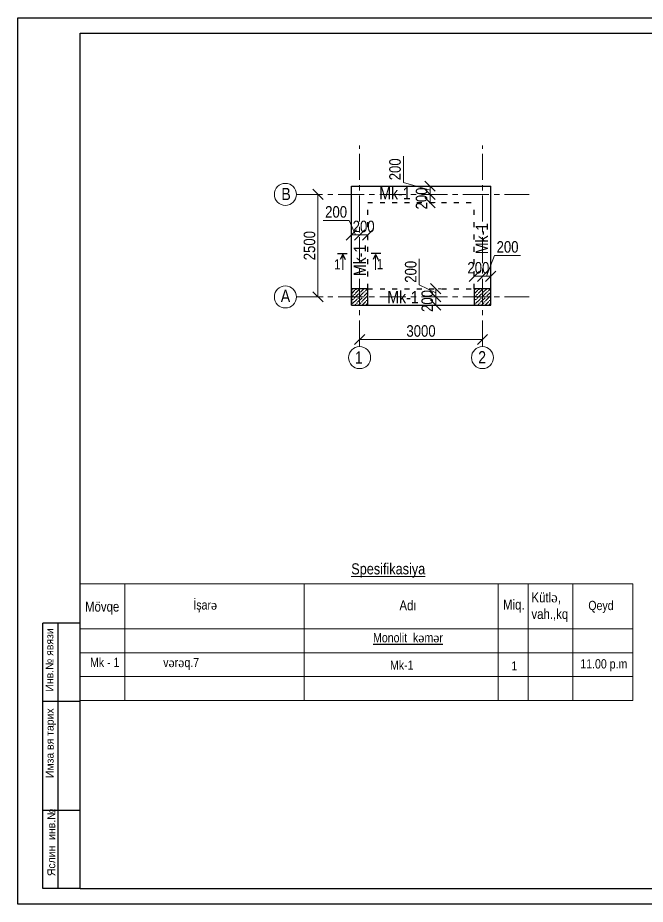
# Model space of a CAD drawing. Header units: millimetres. Extents: x 806395 to 2097197, y -233789 to 193681.
# Drawn here: x 2066580 to 2081895, y -201616 to -179986 of the extents above; entities that cross this region are included whole.
import ezdxf

# ---------------------------------------------------------------- set-up
doc = ezdxf.new("R2010")
doc.units = ezdxf.units.MM
doc.linetypes.add('ACAD_ISO03W100', pattern=[30, 12, -18])
doc.linetypes.add('осевая', pattern=[50.8, 31.75, -6.35, 6.35, -6.35])
for name, color, linetype in [('Annotation - Text', 7, 'Continuous'), ('divarlar', 7, 'Continuous'), ('kalonlar', 7, 'Continuous'), ('olculer', 7, 'Continuous')]:
    doc.layers.add(name, color=color, linetype=linetype)
doc.layers.add('cedvel  0.09', color=7, linetype='Continuous', lineweight=13)
doc.styles.add('CP_ATTR', font='A3TI(LA).TTF')
doc.styles.add('style6', font='ARIALN.TTF', dxfattribs={"height": 300})
doc.styles.add('yazitipi', font='ARIALN.TTF')
doc.dimstyles.new('sevda', dxfattribs={"dimscale": 100, "dimtxt": 2.8, "dimasz": 2.5, "dimexe": 1.25, "dimexo": 0.625, "dimtad": 1, "dimtxsty": 'yazitipi', "dimblk": 'OBLIQUE', "dimcen": 2.5, "dimclrd": 253, "dimclre": 253, "dimclrt": 256, "dimaunit": 1, "dimadec": 3, "dimazin": 0, "dimtfac": 1, "dimtmove": 1, "dimatfit": 3, "dimfxl": 1, "dimlwd": 9, "dimlwe": 9, "dimarcsym": 0})

# ---------------------------------------------------------------- blocks, each defined once
blk = doc.blocks.new('ntnntyht')
at = {"lineweight": 25}
for p, q in [((1961564, -20955), (2003567, -20955)), ((1963654, -41225), (1962400, -41225)), ((1963656, -43837), (1962402, -43837)), ((1963656, -47494), (1962402, -47494)), ((1963654, -50106), (1962400, -50106))]:
    blk.add_line(p, q, dxfattribs=at)
at = {"color": 1, "lineweight": 25}
for p, q in [((1961564, -50629), (1961564, -20955)), ((2003567, -50629), (1961564, -50629))]:
    blk.add_line(p, q, dxfattribs=at)
at = {"lineweight": 25, "ltscale": 15}
blk.add_line((2003045, -21477), (1963653, -21477), dxfattribs=at)
at = {"color": 1, "lineweight": 25, "ltscale": 15}
for q in [(1963654, -21476), (2003045, -50106)]:
    blk.add_line((1963654, -50106), q, dxfattribs=at)
at = {"lineweight": 25, "ltscale": 0.25}
for p, q in [((1962400, -50106), (1962400, -41225)), ((1962922, -50107), (1962922, -41225))]:
    blk.add_line(p, q, dxfattribs=at)
at = {"lineweight": 25, "char_height": 261.21, "width": 6227.25, "attachment_point": 1, "rotation": 90, "style": 'CP_ATTR'}
for s, insert in [('\\pt3143;Инв.№ явязи', (1962497, -43510)), ('\\pt3143;Имза вя тарих', (1962505, -46404)), ('\\pt3143;Яслин  инв.№', (1962558, -49687))]:
    blk.add_mtext(s, dxfattribs=dict(at, insert=insert))
blk = doc.blocks.new('_Oblique')
at = {"color": 0, "linetype": 'ByBlock', "lineweight": -2}
blk.add_line((-0.5, -0.5), (0.5, 0.5), dxfattribs=at)
blk = doc.blocks.new('*D17')
at = {"color": 253, "linetype": 'Continuous', "lineweight": 9, "transparency": 16777216}
for p, q in [((2077722, -186231), (2077722, -186168)), ((2077922, -186356), (2077922, -186418))]:
    blk.add_line(p, q, dxfattribs=at)
at = {"color": 253, "lineweight": 9, "transparency": 16777216}
blk.add_line((2077722, -186293), (2077922, -186293), dxfattribs=at)
at = {"layer": 'Defpoints', "color": 0, "transparency": 16777216}
for p in [(2077722, -186293), (2077922, -186293), (2077922, -186293)]:
    blk.add_point(p, dxfattribs=at)
at = {"color": 253, "lineweight": 9, "transparency": 16777216, "xscale": 250, "yscale": 250, "zscale": 250, "rotation": 180}
blk.add_blockref('_Oblique', (2077722, -186293), dxfattribs=at)
at = {"color": 253, "lineweight": 9, "transparency": 16777216, "xscale": 250, "yscale": 250, "zscale": 250}
blk.add_blockref('_Oblique', (2077922, -186293), dxfattribs=at)
at = {"transparency": 16777216, "insert": (2077822, -186088), "char_height": 280, "attachment_point": 5, "style": 'yazitipi'}
blk.add_mtext('200', dxfattribs=at)
blk = doc.blocks.new('*D18')
at = {"color": 253, "lineweight": 9, "transparency": 16777216}
for p, q in [((2076377, -186503), (2076377, -185868)), ((2076781, -186697), (2076377, -186503)), ((2076781, -186597), (2076781, -186797))]:
    blk.add_line(p, q, dxfattribs=at)
at = {"color": 253, "linetype": 'Continuous', "lineweight": 9, "transparency": 16777216}
for p, q in [((2076844, -186597), (2076906, -186597)), ((2076844, -186797), (2076906, -186797))]:
    blk.add_line(p, q, dxfattribs=at)
at = {"layer": 'Defpoints', "color": 0, "transparency": 16777216}
for p in [(2076781, -186597), (2076781, -186797), (2076781, -186797)]:
    blk.add_point(p, dxfattribs=at)
at = {"color": 253, "lineweight": 9, "transparency": 16777216, "xscale": 250, "yscale": 250, "zscale": 250}
for p, rotation in [((2076781, -186597), 90), ((2076781, -186797), 270)]:
    blk.add_blockref('_Oblique', p, dxfattribs=dict(at, rotation=rotation))
at = {"transparency": 16777216, "insert": (2076172, -186185), "char_height": 280, "attachment_point": 5, "rotation": 90, "style": 'yazitipi'}
blk.add_mtext('200', dxfattribs=at)
blk = doc.blocks.new('*D19')
at = {"color": 253, "lineweight": 9, "transparency": 16777216}
blk.add_line((2076781, -186797), (2076781, -186997), dxfattribs=at)
at = {"color": 253, "linetype": 'Continuous', "lineweight": 9, "transparency": 16777216}
for p, q in [((2076844, -186797), (2076906, -186797)), ((2076844, -186997), (2076906, -186997))]:
    blk.add_line(p, q, dxfattribs=at)
at = {"layer": 'Defpoints', "color": 0, "transparency": 16777216}
for p in [(2076781, -186797), (2076781, -186997), (2076781, -186997)]:
    blk.add_point(p, dxfattribs=at)
at = {"color": 253, "lineweight": 9, "transparency": 16777216, "xscale": 250, "yscale": 250, "zscale": 250}
for p, rotation in [((2076781, -186797), 90), ((2076781, -186997), 270)]:
    blk.add_blockref('_Oblique', p, dxfattribs=dict(at, rotation=rotation))
at = {"transparency": 16777216, "insert": (2076576, -186897), "char_height": 280, "attachment_point": 5, "rotation": 90, "style": 'yazitipi'}
blk.add_mtext('200', dxfattribs=at)
blk = doc.blocks.new('*D20')
at = {"color": 253, "lineweight": 9, "transparency": 16777216}
for p, q in [((2078022, -186293), (2078216, -185784)), ((2078216, -185784), (2078852, -185784)), ((2077922, -186293), (2078122, -186293))]:
    blk.add_line(p, q, dxfattribs=at)
at = {"color": 253, "linetype": 'Continuous', "lineweight": 9, "transparency": 16777216}
for p, q in [((2078122, -186231), (2078122, -186168)), ((2077922, -186356), (2077922, -186418))]:
    blk.add_line(p, q, dxfattribs=at)
at = {"layer": 'Defpoints', "color": 0, "transparency": 16777216}
for p in [(2077922, -186293), (2078122, -186293), (2078122, -186293)]:
    blk.add_point(p, dxfattribs=at)
at = {"color": 253, "lineweight": 9, "transparency": 16777216, "xscale": 250, "yscale": 250, "zscale": 250, "rotation": 180}
blk.add_blockref('_Oblique', (2077922, -186293), dxfattribs=at)
at = {"color": 253, "lineweight": 9, "transparency": 16777216, "xscale": 250, "yscale": 250, "zscale": 250}
blk.add_blockref('_Oblique', (2078122, -186293), dxfattribs=at)
at = {"transparency": 16777216, "insert": (2078534, -185579), "char_height": 280, "attachment_point": 5, "style": 'yazitipi'}
blk.add_mtext('200', dxfattribs=at)
blk = doc.blocks.new('*D21')
at = {"color": 253, "linetype": 'Continuous', "lineweight": 9, "transparency": 16777216}
for p, q in [((2074922, -185223), (2074922, -185161)), ((2075122, -185348), (2075122, -185411))]:
    blk.add_line(p, q, dxfattribs=at)
at = {"color": 253, "lineweight": 9, "transparency": 16777216}
blk.add_line((2074922, -185286), (2075122, -185286), dxfattribs=at)
at = {"layer": 'Defpoints', "color": 0, "transparency": 16777216}
for p in [(2074922, -185286), (2075122, -185286), (2075122, -185286)]:
    blk.add_point(p, dxfattribs=at)
at = {"color": 253, "lineweight": 9, "transparency": 16777216, "xscale": 250, "yscale": 250, "zscale": 250, "rotation": 180}
blk.add_blockref('_Oblique', (2074922, -185286), dxfattribs=at)
at = {"color": 253, "lineweight": 9, "transparency": 16777216, "xscale": 250, "yscale": 250, "zscale": 250}
blk.add_blockref('_Oblique', (2075122, -185286), dxfattribs=at)
at = {"transparency": 16777216, "insert": (2075022, -185080), "char_height": 280, "attachment_point": 5, "style": 'yazitipi'}
blk.add_mtext('200', dxfattribs=at)
blk = doc.blocks.new('*D22')
at = {"color": 253, "lineweight": 9, "transparency": 16777216}
for p, q in [((2074668, -184930), (2074032, -184930)), ((2074822, -185286), (2074668, -184930)), ((2074922, -185286), (2074722, -185286))]:
    blk.add_line(p, q, dxfattribs=at)
at = {"color": 253, "linetype": 'Continuous', "lineweight": 9, "transparency": 16777216}
for p, q in [((2074722, -185223), (2074722, -185161)), ((2074922, -185223), (2074922, -185161))]:
    blk.add_line(p, q, dxfattribs=at)
at = {"layer": 'Defpoints', "color": 0, "transparency": 16777216}
for p in [(2074722, -185286), (2074722, -185286), (2074922, -185286)]:
    blk.add_point(p, dxfattribs=at)
at = {"color": 253, "lineweight": 9, "transparency": 16777216, "xscale": 250, "yscale": 250, "zscale": 250, "rotation": 180}
blk.add_blockref('_Oblique', (2074722, -185286), dxfattribs=at)
at = {"color": 253, "lineweight": 9, "transparency": 16777216, "xscale": 250, "yscale": 250, "zscale": 250}
blk.add_blockref('_Oblique', (2074922, -185286), dxfattribs=at)
at = {"transparency": 16777216, "insert": (2074350, -184725), "char_height": 280, "attachment_point": 5, "style": 'yazitipi'}
blk.add_mtext('200', dxfattribs=at)
blk = doc.blocks.new('*D23')
at = {"color": 253, "lineweight": 9, "transparency": 16777216}
blk.add_line((2076642, -184497), (2076642, -184297), dxfattribs=at)
at = {"color": 253, "linetype": 'Continuous', "lineweight": 9, "transparency": 16777216}
for p, q in [((2076705, -184297), (2076767, -184297)), ((2076705, -184497), (2076767, -184497))]:
    blk.add_line(p, q, dxfattribs=at)
at = {"layer": 'Defpoints', "color": 0, "transparency": 16777216}
for p in [(2076642, -184297), (2076642, -184297), (2076642, -184497)]:
    blk.add_point(p, dxfattribs=at)
at = {"color": 253, "lineweight": 9, "transparency": 16777216, "xscale": 250, "yscale": 250, "zscale": 250}
for p, rotation in [((2076642, -184297), 90), ((2076642, -184497), 270)]:
    blk.add_blockref('_Oblique', p, dxfattribs=dict(at, rotation=rotation))
at = {"transparency": 16777216, "insert": (2076437, -184397), "char_height": 280, "attachment_point": 5, "rotation": 90, "style": 'yazitipi'}
blk.add_mtext('200', dxfattribs=at)
blk = doc.blocks.new('*D24')
at = {"color": 253, "lineweight": 9, "transparency": 16777216}
for p, q in [((2075995, -184003), (2075995, -183368)), ((2076642, -184197), (2075995, -184003)), ((2076642, -184297), (2076642, -184097))]:
    blk.add_line(p, q, dxfattribs=at)
at = {"color": 253, "linetype": 'Continuous', "lineweight": 9, "transparency": 16777216}
for p, q in [((2077580, -184097), (2076517, -184097)), ((2076705, -184297), (2076767, -184297))]:
    blk.add_line(p, q, dxfattribs=at)
at = {"layer": 'Defpoints', "color": 0, "transparency": 16777216}
for p in [(2076642, -184097), (2077642, -184097), (2076642, -184297)]:
    blk.add_point(p, dxfattribs=at)
at = {"color": 253, "lineweight": 9, "transparency": 16777216, "xscale": 250, "yscale": 250, "zscale": 250}
for p, rotation in [((2076642, -184097), 90), ((2076642, -184297), 270)]:
    blk.add_blockref('_Oblique', p, dxfattribs=dict(at, rotation=rotation))
at = {"transparency": 16777216, "insert": (2075789, -183685), "char_height": 280, "attachment_point": 5, "rotation": 90, "style": 'yazitipi'}
blk.add_mtext('200', dxfattribs=at)
blk = doc.blocks.new('*D25')
at = {"color": 253, "linetype": 'Continuous', "lineweight": 9, "transparency": 16777216}
for p, q in [((2074922, -187774), (2074922, -187712)), ((2077922, -187774), (2077922, -187712))]:
    blk.add_line(p, q, dxfattribs=at)
at = {"color": 253, "lineweight": 9, "transparency": 16777216}
blk.add_line((2074922, -187837), (2077922, -187837), dxfattribs=at)
at = {"layer": 'Defpoints', "color": 0, "transparency": 16777216}
for p in [(2074922, -187837), (2077922, -187837), (2077922, -187837)]:
    blk.add_point(p, dxfattribs=at)
at = {"color": 253, "lineweight": 9, "transparency": 16777216, "xscale": 250, "yscale": 250, "zscale": 250, "rotation": 180}
blk.add_blockref('_Oblique', (2074922, -187837), dxfattribs=at)
at = {"color": 253, "lineweight": 9, "transparency": 16777216, "xscale": 250, "yscale": 250, "zscale": 250}
blk.add_blockref('_Oblique', (2077922, -187837), dxfattribs=at)
at = {"transparency": 16777216, "insert": (2076422, -187631), "char_height": 280, "attachment_point": 5, "style": 'yazitipi'}
blk.add_mtext('3000', dxfattribs=at)
blk = doc.blocks.new('*D26')
at = {"color": 253, "linetype": 'Continuous', "lineweight": 9, "transparency": 16777216}
for p, q in [((2073894, -184297), (2073781, -184297)), ((2073969, -186797), (2074031, -186797))]:
    blk.add_line(p, q, dxfattribs=at)
at = {"color": 253, "lineweight": 9, "transparency": 16777216}
blk.add_line((2073906, -184297), (2073906, -186797), dxfattribs=at)
at = {"layer": 'Defpoints', "color": 0, "transparency": 16777216}
for p in [(2073957, -184297), (2073906, -186797), (2073906, -186797)]:
    blk.add_point(p, dxfattribs=at)
at = {"color": 253, "lineweight": 9, "transparency": 16777216, "xscale": 250, "yscale": 250, "zscale": 250}
for p, rotation in [((2073906, -184297), 90), ((2073906, -186797), 270)]:
    blk.add_blockref('_Oblique', p, dxfattribs=dict(at, rotation=rotation))
at = {"transparency": 16777216, "insert": (2073701, -185547), "char_height": 280, "attachment_point": 5, "rotation": 90, "style": 'yazitipi'}
blk.add_mtext('2500', dxfattribs=at)

msp = doc.modelspace()

# ---------------------------------------------------------------- hatches: boundary and pattern name
at = {"layer": 'kalonlar', "lineweight": 5}
h = msp.add_hatch(dxfattribs=at)
h.set_pattern_fill('ANSI36', color=256, scale=20, angle=180)
h.set_pattern_definition([(225, (2104160.94, -239092.924), (-33.67596, -123.47852), [158.75, -31.75, 0, -31.75])])
h.paths.add_polyline_path([(2074721.903, -186997.431), (2075121.903, -186997.431), (2075121.903, -186597.431), (2074721.903, -186597.431)])
h = msp.add_hatch(dxfattribs=at)
h.set_pattern_fill('ANSI36', color=256, scale=20, angle=180)
h.set_pattern_definition([(225, (2107160.94, -239092.924), (-33.67596, -123.47852), [158.75, -31.75, 0, -31.75])])
h.paths.add_polyline_path([(2077721.903, -186997.431), (2078121.903, -186997.431), (2078121.903, -186597.431), (2077721.903, -186597.431)])

# ---------------------------------------------------------------- linework, layer by layer
at = {"lineweight": 30}
for p, q in [((2074721.903, -184097.431), (2078121.903, -184097.431)), ((2074721.903, -186997.431), (2074721.903, -184097.431)), ((2078121.903, -186997.431), (2078121.903, -184097.431)), ((2074721.903, -186997.431), (2078121.903, -186997.431))]:
    msp.add_line(p, q, dxfattribs=at)
at = {"color": 0, "lineweight": 30, "ltscale": 80}
for p, q in [((2074384.808, -185741.751), (2074617.093, -185741.751)), ((2074510.278, -185763.124), (2074451.522, -185883.806)), ((2074510.278, -185763.124), (2074569.033, -185883.806)), ((2075440.703, -185741.751), (2075208.418, -185741.751)), ((2075315.233, -185763.124), (2075256.478, -185883.806)), ((2075315.233, -185763.124), (2075373.988, -185883.806))]:
    msp.add_line(p, q, dxfattribs=at)
at = {"color": 0, "lineweight": 20, "ltscale": 80}
for p, q in [((2074510.278, -186137.545), (2074510.278, -185763.124)), ((2075315.233, -186137.545), (2075315.233, -185763.124))]:
    msp.add_line(p, q, dxfattribs=at)
at = {"lineweight": 20}
for p, q in [((2081588.777, -193801.021), (2068102.07, -193801.021)), ((2069195.587, -193801.021), (2069195.587, -194894.538)), ((2073569.654, -193801.021), (2073569.654, -196644.165)), ((2073569.654, -193801.021), (2073569.654, -194894.538)), ((2078308.227, -193801.021), (2078308.227, -194894.538)), ((2079037.238, -193801.021), (2079037.238, -194894.538)), ((2080130.755, -193801.021), (2080130.755, -196644.165)), ((2081588.777, -193801.021), (2081588.777, -196644.165)), ((2079037.238, -194858.422), (2079037.238, -196644.165)), ((2080130.755, -194694.921), (2080130.755, -195788.438)), ((2081588.777, -194894.538), (2068102.07, -194894.538)), ((2069195.587, -194894.538), (2069195.587, -196644.165)), ((2078308.227, -194894.538), (2078308.227, -196644.165)), ((2081588.777, -195477.747), (2068102.07, -195477.747))]:
    msp.add_line(p, q, dxfattribs=at)
at = {"layer": 'Annotation - Text', "color": 1, "linetype": 'осевая', "lineweight": 13, "ltscale": 20}
for p, q in [((2074921.903, -188008.686), (2074921.903, -183105.502)), ((2077921.903, -188008.686), (2077921.903, -183105.502)), ((2073381.895, -184297.431), (2079059.049, -184297.431)), ((2073381.895, -186797.431), (2079059.049, -186797.431))]:
    msp.add_line(p, q, dxfattribs=at)
at = {"layer": 'cedvel  0.09', "lineweight": 20}
for p, q in [((2081588.777, -196060.956), (2068102.07, -196060.956)), ((2081588.777, -196644.165), (2068102.07, -196644.165))]:
    msp.add_line(p, q, dxfattribs=at)
at = {"layer": 'divarlar', "linetype": 'ACAD_ISO03W100', "lineweight": 30, "ltscale": 10}
for p, q in [((2075121.903, -184497.431), (2077721.903, -184497.431)), ((2075121.903, -186597.431), (2075121.903, -184497.431)), ((2077721.903, -186597.431), (2077721.903, -184497.431)), ((2075121.903, -186597.431), (2077721.903, -186597.431))]:
    msp.add_line(p, q, dxfattribs=at)
at = {"layer": 'kalonlar', "color": 242, "lineweight": 30}
for points in [[(2074721.903, -186997.431), (2075121.903, -186997.431), (2075121.903, -186597.431), (2074721.903, -186597.431), (2074721.903, -186997.431)], [(2077721.903, -186997.431), (2078121.903, -186997.431), (2078121.903, -186597.431), (2077721.903, -186597.431), (2077721.903, -186997.431)]]:
    msp.add_lwpolyline(points, dxfattribs=at)
at = {"layer": 'olculer', "lineweight": 15}
for centre in [(2073113.095, -184297.431), (2073113.095, -186797.431), (2074921.903, -188277.486), (2077921.903, -188277.486)]:
    msp.add_circle(centre, 268.8, dxfattribs=at)

# ---------------------------------------------------------------- block references
at = {"color": 3, "xscale": 0.7289187790998448, "yscale": 0.7289187790998448, "zscale": 0.7289187790998448}
msp.add_blockref('ntnntyht', (636758.917, -164712.181), dxfattribs=at)

# ---------------------------------------------------------------- texts
at = {"lineweight": 20, "ltscale": 0.2, "char_height": 300, "attachment_point": 1, "style": 'style6'}
for insert in [(2075404.234, -184120.099), (2075600.164, -186654.11)]:
    msp.add_mtext_dynamic_manual_height_columns('\\pxt1;Mk-1', width=3917.88093, gutter_width=12.5, heights=[0], dxfattribs=dict(at, insert=insert))
at = {"lineweight": 20, "ltscale": 0.2, "char_height": 300, "attachment_point": 1, "rotation": 90, "style": 'style6'}
for insert in [(2077755.688, -185755.935), (2074780.603, -186288.61)]:
    msp.add_mtext_dynamic_manual_height_columns('\\pxt1;Mk-1', width=3917.88093, gutter_width=12.5, heights=[0], dxfattribs=dict(at, insert=insert))
at = {"char_height": 250, "style": 'style6'}
for insert, attachment_point in [((2074298.84, -185878.541), 1), ((2075500.017, -185873.185), 3)]:
    msp.add_mtext_dynamic_manual_height_columns('1', width=700.20287, gutter_width=1500, heights=[0], dxfattribs=dict(at, insert=insert, attachment_point=attachment_point))
at = {"color": 7, "lineweight": 5, "ltscale": 15, "attachment_point": 1, "style": 'style6'}
for s, insert, char_height in [('{\\fArial Narrow|b0|i0|c238|p34;\\LSpesifikasiya}', (2074719.615, -193297.594), 270), ('{\\fArial Narrow|b0|i0|c238|p34;Kütl\\fTimes New Roman|b0|i0|c238|p18;ə\\fArial Narrow|b0|i0|c238|p34;,\\Pvah.,kq}', (2079117.2, -194007.327), 243), ('{\\fArial Narrow|b0|i0|c238|p34;Möv}qe', (2068222.958, -194232.664), 243), ('{\\fArial Narrow|b0|i0|c238|p34;İşar\\fTimes New Roman|b0|i0|c238|p18;ə}', (2070866.329, -194201.566), 225), ('{\\fArial Narrow|b0|i0|c238|p34;Adı}', (2075895.596, -194201.566), 243), ('{\\fArial Narrow|b0|i0|c238|p34;\\H0.9x;Miq\\H1.1111x;.}', (2078422.747, -194155.785), 270), ('{\\fArial Narrow|b0|i0|c238|p34;Qeyd}', (2080505.044, -194213.695), 225)]:
    msp.add_mtext_dynamic_manual_height_columns(s, width=1101.68421, gutter_width=3519.639, heights=[0], dxfattribs=dict(at, insert=insert, char_height=char_height))
at = {"lineweight": 25, "attachment_point": 1, "style": 'style6'}
for s, insert, char_height, width in [('{\\fArial Narrow|b0|i0|c238|p34;\\LMonolit  k\\fTimes New Roman|b0|i0|c204|p18;ə\\fArial Narrow|b0|i0|c238|p34;m\\fTimes New Roman|b0|i0|c204|p18;ə\\fArial Narrow|b0|i0|c238|p34;r  \\l  }', (2075252.06, -194999.357), 224.9991, 4227.43386), ('{\\fArial Narrow|b0|i0|c238|p34;M}k{\\fArial Narrow|b0|i0|c238|p34;-}1{\\fArial Narrow|b0|i0|c238|p34; }', (2075665.595, -195669.469), 225, 2065.02068)]:
    msp.add_mtext(s, dxfattribs=dict(at, insert=insert, char_height=char_height, width=width))
at = {"lineweight": 40, "char_height": 225, "attachment_point": 1, "style": 'style6'}
for s, insert, width in [('Mk{\\fArial Narrow|b0|i0|c238|p34; - 1   }', (2068344.477, -195602.052), 919.79129), ('{\\fArial Narrow|b0|i0|c238|p34;v\\fTimes New Roman|b0|i0|c238|p18;ə\\fArial Narrow|b0|i0|c238|p34;r\\fTimes New Roman|b0|i0|c238|p18;ə\\fArial Narrow|b0|i0|c238|p34;q.}7{\\fArial Narrow|b0|i0|c238|p34;     }', (2070131.346, -195604.613), 1000.90517), ('1', (2078628.333, -195687.464), 9209.48639), ('11.00 p.m', (2080310.225, -195638.093), 9209.48639)]:
    msp.add_mtext(s, dxfattribs=dict(at, insert=insert, width=width))
at = {"layer": 'olculer', "char_height": 300, "style": 'style6'}
for s, insert, attachment_point in [('\\pxqc;B', (2073655.453, -184136.869), 3), ('\\pxqc;A', (2073641.123, -186624.592), 3), ('\\pxqc;1', (2075429.275, -188428.754), 9), ('\\pxqc;2', (2078440.607, -188421.815), 9)]:
    msp.add_mtext_dynamic_manual_height_columns(s, width=1053.90611, gutter_width=12.5, heights=[0], dxfattribs=dict(at, insert=insert, attachment_point=attachment_point))

# ---------------------------------------------------------------- dimensions: what is measured, and where the dimension line sits
at = {"color": 2}
for base, p1, p2, picture, middle in [((2076642.222, -184097.431), (2076642.222, -184297.431), (2077642.222, -184097.431), '*D24', (2075789.13, -183940.641)), ((2073906.06, -186797.431), (2073956.683, -184297.431), (2073906.06, -186797.431), '*D26', (2073700.6, -185547.431))]:
    dim = msp.add_linear_dim(base=base, p1=p1, p2=p2, angle=90, dimstyle='sevda', dxfattribs=at)
    dim.commit()
    dim.dimension.update_dxf_attribs({"geometry": picture, "text_midpoint": middle})
for base, p1, p2, picture, middle in [((2076642.222, -184297.431), (2076642.222, -184497.431), (2076642.222, -184297.431), '*D23', (2076642.222, -184397.431)), ((2076781.44, -186797.431), (2076781.44, -186597.431), (2076781.44, -186797.431), '*D18', (2076377.428, -186440.641)), ((2076781.44, -186997.431), (2076781.44, -186797.431), (2076781.44, -186997.431), '*D19', (2076781.44, -186897.431))]:
    dim = msp.add_linear_dim(base=base, p1=p1, p2=p2, angle=90, dimstyle='sevda', dxfattribs=at)
    dim.commit()
    dim.dimension.update_dxf_attribs({"geometry": picture, "text_midpoint": middle, "dimtype": 160})
for base, p1, p2, picture, middle in [((2074721.903, -185285.795), (2074921.903, -185285.795), (2074721.903, -185285.795), '*D22', (2074605.148, -184930.341)), ((2075121.903, -185285.795), (2074921.903, -185285.795), (2075121.903, -185285.795), '*D21', (2075021.903, -185285.795)), ((2078121.903, -186293.199), (2077921.903, -186293.199), (2078121.903, -186293.199), '*D20', (2078278.692, -185784.242)), ((2077921.903, -186293.199), (2077721.903, -186293.199), (2077921.903, -186293.199), '*D17', (2077821.903, -186293.199))]:
    dim = msp.add_linear_dim(base=base, p1=p1, p2=p2, dimstyle='sevda', dxfattribs=at)
    dim.commit()
    dim.dimension.update_dxf_attribs({"geometry": picture, "text_midpoint": middle, "dimtype": 160})
dim = msp.add_linear_dim(base=(2077921.903, -187836.65), p1=(2074921.903, -187836.65), p2=(2077921.903, -187836.65), dimstyle='sevda', dxfattribs=at)
dim.commit()
dim.dimension.update_dxf_attribs({"geometry": '*D25', "text_midpoint": (2076421.903, -187631.19)})

doc.saveas('drawing.dxf')
